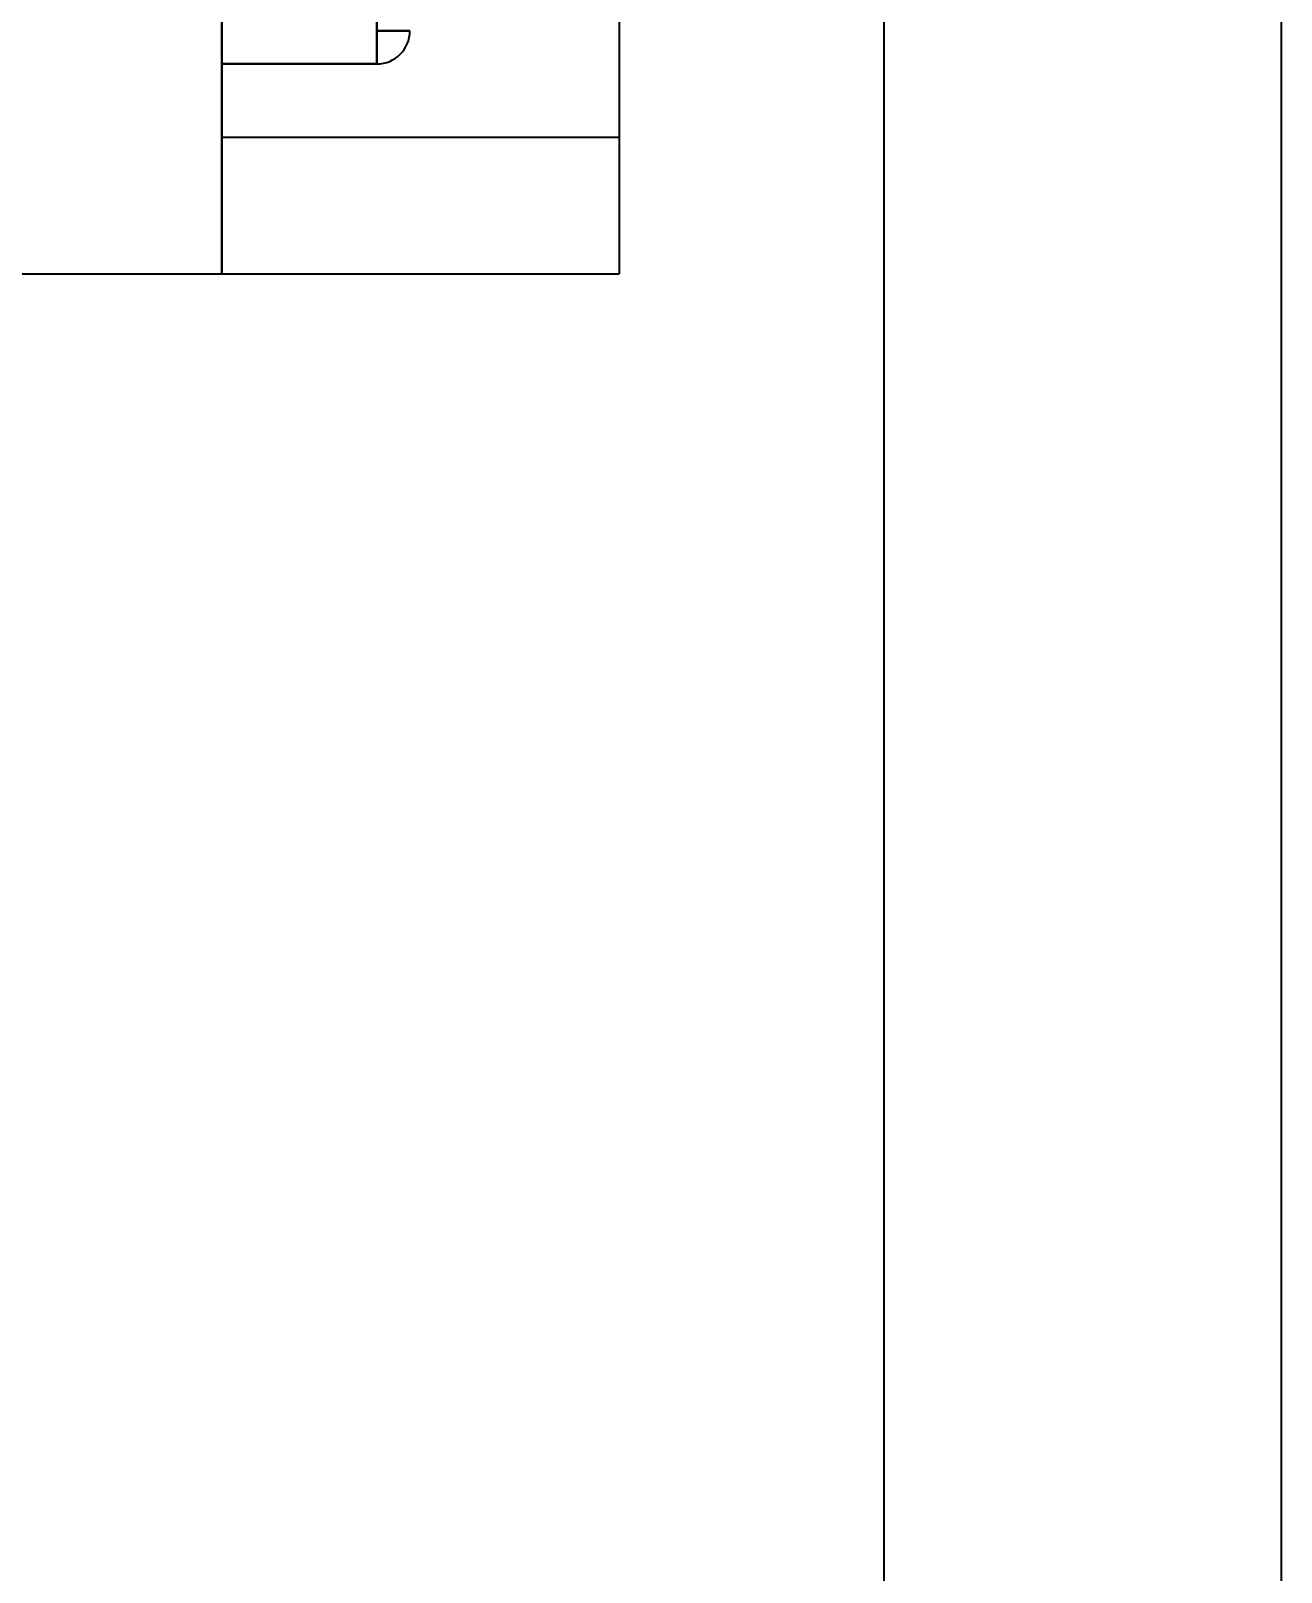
# Model space of a CAD drawing. Extents: x 146 to 1134, y 78 to 926.
# Drawn here: x 288.86 to 298.3, y 319.27 to 330.91 of the extents above; entities that cross this region are included whole.
import ezdxf

# ---------------------------------------------------------------- set-up
doc = ezdxf.new("R2010")
doc.units = 0

msp = doc.modelspace()

# ---------------------------------------------------------------- linework, layer by layer
at = {"color": 7, "lineweight": 35}
for p, q in [((298.304, 403.907), (298.304, 300.107)), ((295.304, 388.907), (295.304, 303.107)), ((290.304, 329.076), (290.304, 350.739)), ((290.304, 350.739), (290.304, 329.076)), ((293.304, 350.739), (293.304, 329.076)), ((293.304, 350.739), (293.304, 329.076))]:
    msp.add_line(p, q, dxfattribs=at)
at = {"color": 7, "lineweight": 35, "ltscale": 0.00625}
for p, q in [((291.474, 330.91), (291.474, 331.16)), ((291.474, 331.16), (291.474, 330.91)), ((291.474, 330.91), (291.474, 330.66)), ((291.724, 330.91), (291.474, 330.91)), ((291.474, 330.66), (291.474, 330.91)), ((291.474, 330.91), (291.724, 330.91))]:
    msp.add_line(p, q, dxfattribs=at)
at = {"color": 7, "lineweight": 35, "ltscale": 0.02925}
for p, q in [((291.474, 330.66), (290.304, 330.66)), ((290.304, 330.66), (291.474, 330.66))]:
    msp.add_line(p, q, dxfattribs=at)
at = {"color": 7, "lineweight": 35, "ltscale": 0.075}
msp.add_line((290.304, 330.107), (293.304, 330.107), dxfattribs=at)
at = {"color": 7, "lineweight": 35, "ltscale": 0.125}
msp.add_line((288.304, 329.076), (293.304, 329.076), dxfattribs=at)
at = {"color": 7, "lineweight": 35}
msp.add_arc((291.474, 330.91), 0.25, 270, 360, dxfattribs=at)

doc.saveas('drawing.dxf')
